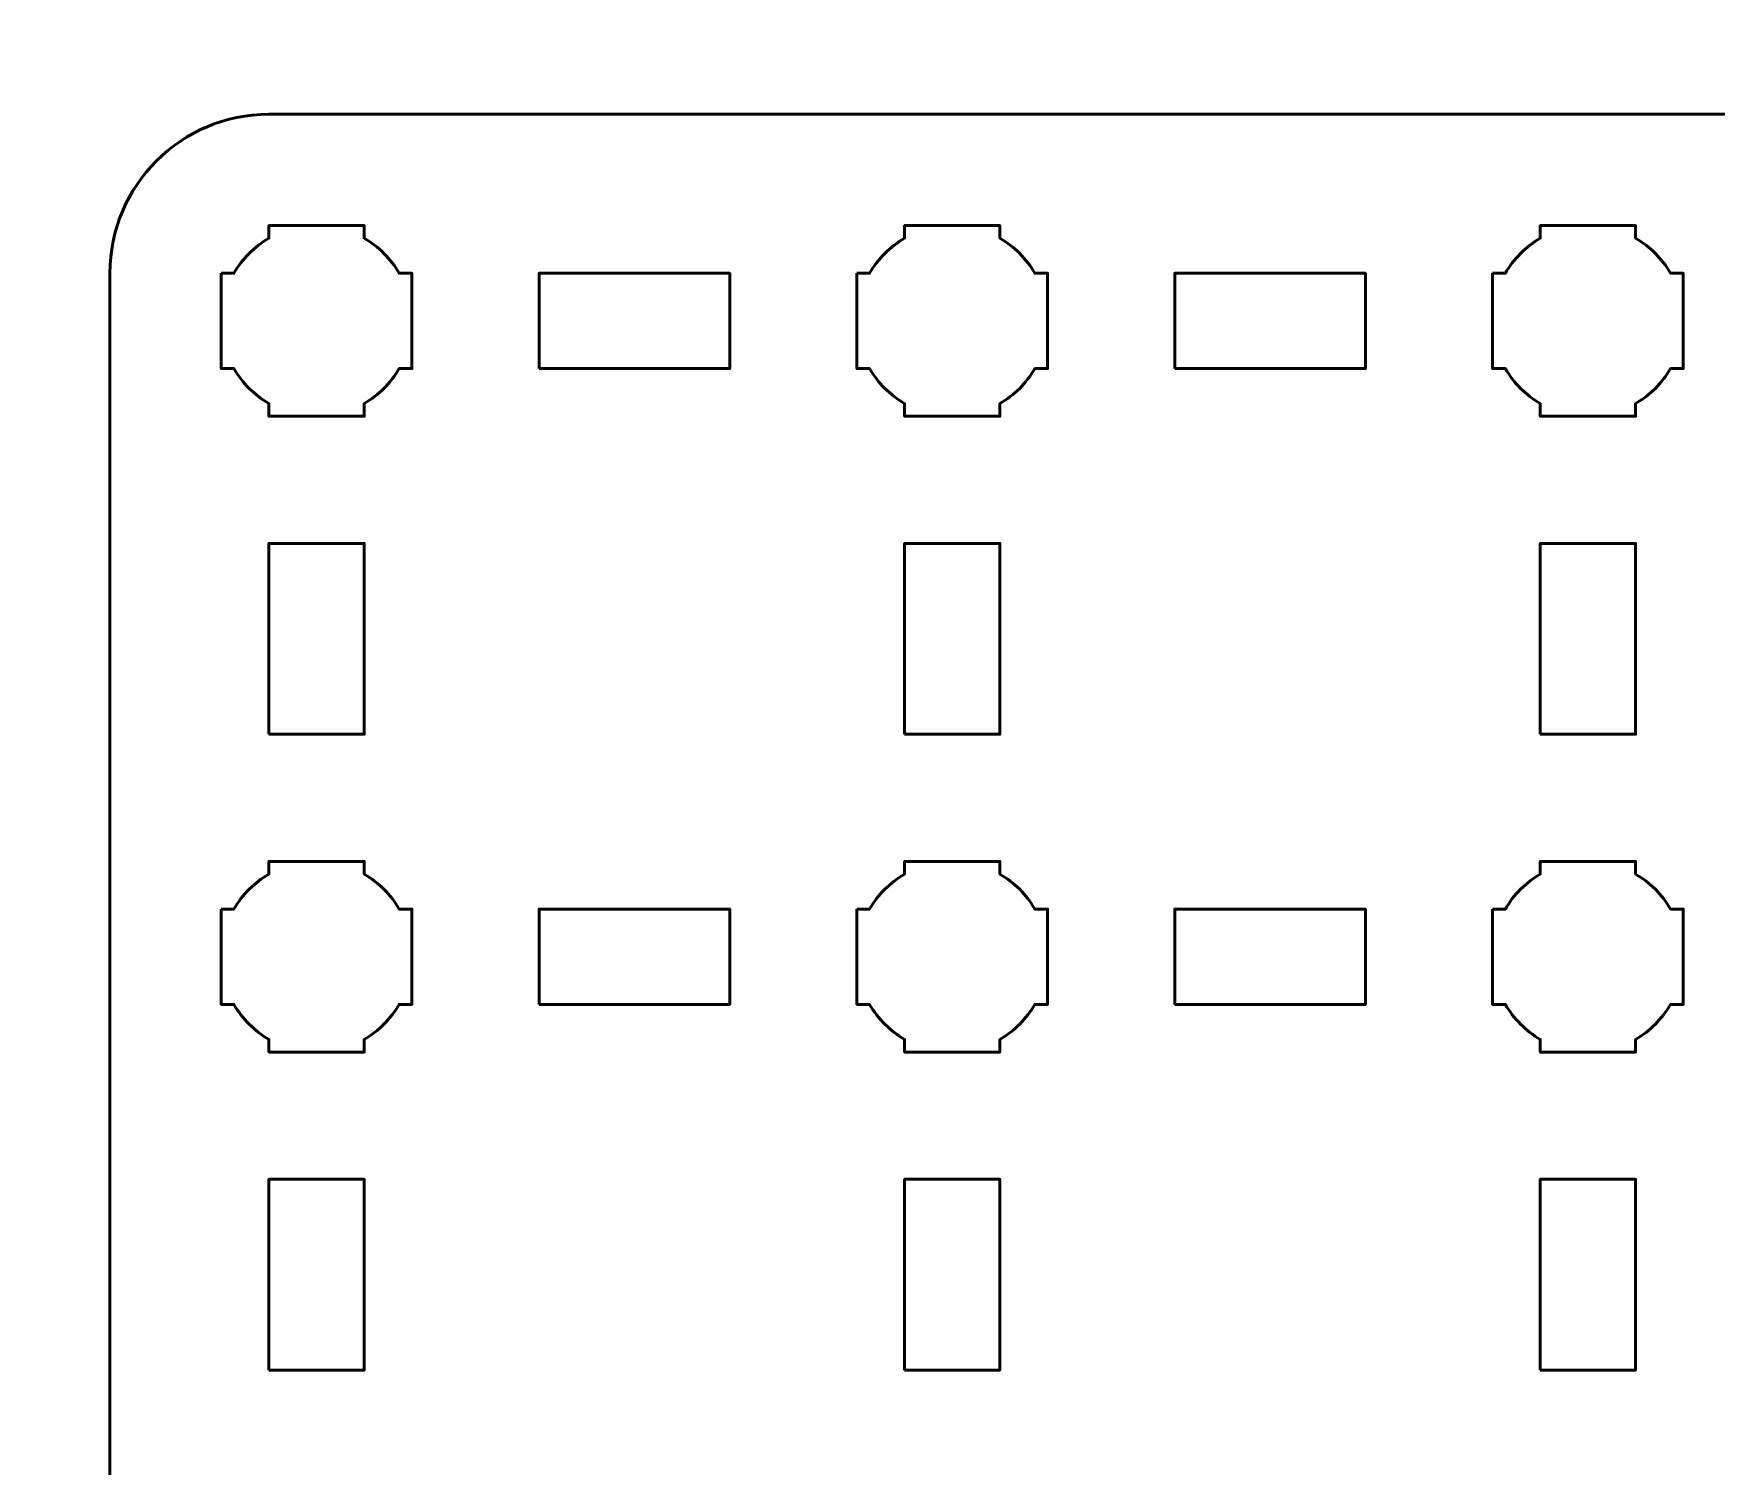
# Model space of a CAD drawing. Header units: centimetres. Extents: x -21 to 0, y -29.7 to 0.
# Drawn here: x -10.39 to -5.1, y -14.45 to -9.95 of the extents above; entities that cross this region are included whole.
import ezdxf

# ---------------------------------------------------------------- set-up
doc = ezdxf.new("R2010")
doc.units = ezdxf.units.CM
doc.header["$MEASUREMENT"] = 0
doc.layers.add('Layer 1', color=7, linetype='Continuous')

msp = doc.modelspace()

# ---------------------------------------------------------------- linework, layer by layer
at = {"layer": 'Layer 1', "lineweight": 53}
for points in [[(-8.8, -11), (-8.2, -11), (-8.2, -10.7), (-8.8, -10.7), (-8.8, -11)], [(-6.8, -11), (-6.2, -11), (-6.2, -10.7), (-6.8, -10.7), (-6.8, -11)], [(-9.65, -12.15), (-9.35, -12.15), (-9.35, -11.55), (-9.65, -11.55), (-9.65, -12.15)], [(-7.65, -12.15), (-7.35, -12.15), (-7.35, -11.55), (-7.65, -11.55), (-7.65, -12.15)], [(-5.65, -12.15), (-5.35, -12.15), (-5.35, -11.55), (-5.65, -11.55), (-5.65, -12.15)], [(-8.8, -13), (-8.2, -13), (-8.2, -12.7), (-8.8, -12.7), (-8.8, -13)], [(-6.8, -13), (-6.2, -13), (-6.2, -12.7), (-6.8, -12.7), (-6.8, -13)], [(-9.65, -14.15), (-9.35, -14.15), (-9.35, -13.55), (-9.65, -13.55), (-9.65, -14.15)], [(-7.65, -14.15), (-7.35, -14.15), (-7.35, -13.55), (-7.65, -13.55), (-7.65, -14.15)], [(-5.65, -14.15), (-5.35, -14.15), (-5.35, -13.55), (-5.65, -13.55), (-5.65, -14.15)]]:
    msp.add_lwpolyline(points, close=True, dxfattribs=at)
at = {"layer": 'Layer 1', "color": 1, "lineweight": 53}
msp.add_open_spline([(-21.00003, -29.19995), (-21.00003, -29.19995), (-21.00003, -5.89992), (-21.00003, -5.89992), (-21.00003, -5.89992), (-21.00003, -5.81709), (-20.93286, -5.74992), (-20.85003, -5.74992), (-20.85003, -5.74992), (-20.7672, -5.74992), (-20.70003, -5.68275), (-20.70003, -5.59992), (-20.70003, -5.59992), (-20.70003, -5.51709), (-20.7672, -5.44992), (-20.85003, -5.44992), (-20.85003, -5.44992), (-20.93286, -5.44992), (-21.00003, -5.38275), (-21.00003, -5.29992), (-21.00003, -5.29992), (-21.00003, -5.21709), (-20.93286, -5.14992), (-20.85003, -5.14992), (-20.85003, -5.14992), (-20.7672, -5.14992), (-20.70003, -5.08275), (-20.70003, -4.99992), (-20.70003, -4.99992), (-20.70003, -4.91709), (-20.7672, -4.84992), (-20.85003, -4.84992), (-20.85003, -4.84992), (-20.93286, -4.84992), (-21.00003, -4.78275), (-21.00003, -4.69992), (-21.00003, -4.69992), (-21.00003, -4.61709), (-20.93286, -4.54992), (-20.85003, -4.54992), (-20.85003, -4.54992), (-20.7672, -4.54992), (-20.70003, -4.48275), (-20.70003, -4.39992), (-20.70003, -4.39992), (-20.70003, -4.31709), (-20.7672, -4.24992), (-20.85003, -4.24992), (-20.85003, -4.24992), (-20.93286, -4.24992), (-21.00003, -4.18275), (-21.00003, -4.09992), (-21.00003, -4.09992), (-21.00003, -4.01709), (-20.93286, -3.94992), (-20.85003, -3.94992), (-20.85003, -3.94992), (-20.7672, -3.94992), (-20.70003, -3.88275), (-20.70003, -3.79992), (-20.70003, -3.79992), (-20.70003, -3.71709), (-20.7672, -3.64992), (-20.85003, -3.64992), (-20.85003, -3.64992), (-20.93286, -3.64992), (-21.00003, -3.58275), (-21.00003, -3.49992), (-21.00003, -3.49992), (-21.00003, -3.41709), (-20.93286, -3.34992), (-20.85003, -3.34992), (-20.85003, -3.34992), (-20.7672, -3.34992), (-20.70003, -3.28275), (-20.70003, -3.19992), (-20.70003, -3.19992), (-20.70003, -3.11709), (-20.7672, -3.04992), (-20.85003, -3.04992), (-20.85003, -3.04992), (-20.93286, -3.04992), (-21.00003, -2.98275), (-21.00003, -2.89992), (-21.00003, -2.89992), (-21.00003, -2.81709), (-20.93286, -2.74992), (-20.85003, -2.74992), (-20.85003, -2.74992), (-20.7672, -2.74992), (-20.70003, -2.68275), (-20.70003, -2.59992), (-20.70003, -2.59992), (-20.70003, -2.51709), (-20.7672, -2.44992), (-20.85003, -2.44992), (-20.85003, -2.44992), (-20.93286, -2.44992), (-21.00003, -2.38275), (-21.00003, -2.29992), (-21.00003, -2.29992), (-21.00003, -2.21709), (-20.93286, -2.14992), (-20.85003, -2.14992), (-20.85003, -2.14992), (-20.7672, -2.14992), (-20.70003, -2.08275), (-20.70003, -1.99992), (-20.70003, -1.99992), (-20.70003, -1.91709), (-20.7672, -1.84992), (-20.85003, -1.84992), (-20.85003, -1.84992), (-20.93286, -1.84992), (-21.00003, -1.78275), (-21.00003, -1.69992), (-21.00003, -1.69992), (-21.00003, -1.61709), (-20.93286, -1.54992), (-20.85003, -1.54992), (-20.85003, -1.54992), (-20.7672, -1.54992), (-20.70003, -1.48275), (-20.70003, -1.39992), (-20.70003, -1.39992), (-20.70003, -1.31709), (-20.7672, -1.24992), (-20.85003, -1.24992), (-20.85003, -1.24992), (-20.93286, -1.24992), (-21.00003, -1.18275), (-21.00003, -1.09992), (-21.00003, -1.09992), (-21.00003, -1.09992), (-21.00003, -0.49992), (-21.00003, -0.49992), (-21.00003, -0.49992), (-21.00003, -0.22295), (-20.77694, 0.00004), (-20.49994, 0.00004), (-20.49994, 0.00004), (-20.49994, 0.00004), (-0.50008, 0.00004), (-0.50008, 0.00004), (-0.50008, 0.00004), (-0.22294, 0.00004), (0.00002, -0.22295), (0.00002, -0.49992), (0.00002, -0.49992), (0.00002, -0.49992), (0.00002, -29.19995), (0.00002, -29.19995), (0.00002, -29.19995), (0.00002, -29.47695), (-0.22294, -29.70004), (-0.50008, -29.70004), (-0.50008, -29.70004), (-0.50008, -29.70004), (-20.49994, -29.70004), (-20.49994, -29.70004), (-20.49994, -29.70004), (-20.77694, -29.70004), (-21.00003, -29.47695), (-21.00003, -29.19995)], degree=3, knots=[0, 0, 0, 0, 0.0243902, 0.0243902, 0.0243902, 0.0243902, 0.0487805, 0.0487805, 0.0487805, 0.0487805, 0.0731707, 0.0731707, 0.0731707, 0.0731707, 0.097561, 0.097561, 0.097561, 0.097561, 0.1219512, 0.1219512, 0.1219512, 0.1219512, 0.1463415, 0.1463415, 0.1463415, 0.1463415, 0.1707317, 0.1707317, 0.1707317, 0.1707317, 0.195122, 0.195122, 0.195122, 0.195122, 0.2195122, 0.2195122, 0.2195122, 0.2195122, 0.2439024, 0.2439024, 0.2439024, 0.2439024, 0.2682927, 0.2682927, 0.2682927, 0.2682927, 0.2926829, 0.2926829, 0.2926829, 0.2926829, 0.3170732, 0.3170732, 0.3170732, 0.3170732, 0.3414634, 0.3414634, 0.3414634, 0.3414634, 0.3658537, 0.3658537, 0.3658537, 0.3658537, 0.3902439, 0.3902439, 0.3902439, 0.3902439, 0.4146341, 0.4146341, 0.4146341, 0.4146341, 0.4390244, 0.4390244, 0.4390244, 0.4390244, 0.4634146, 0.4634146, 0.4634146, 0.4634146, 0.4878049, 0.4878049, 0.4878049, 0.4878049, 0.5121951, 0.5121951, 0.5121951, 0.5121951, 0.5365854, 0.5365854, 0.5365854, 0.5365854, 0.5609756, 0.5609756, 0.5609756, 0.5609756, 0.5853659, 0.5853659, 0.5853659, 0.5853659, 0.6097561, 0.6097561, 0.6097561, 0.6097561, 0.6341463, 0.6341463, 0.6341463, 0.6341463, 0.6585366, 0.6585366, 0.6585366, 0.6585366, 0.6829268, 0.6829268, 0.6829268, 0.6829268, 0.7073171, 0.7073171, 0.7073171, 0.7073171, 0.7317073, 0.7317073, 0.7317073, 0.7317073, 0.7560976, 0.7560976, 0.7560976, 0.7560976, 0.7804878, 0.7804878, 0.7804878, 0.7804878, 0.804878, 0.804878, 0.804878, 0.804878, 0.8292683, 0.8292683, 0.8292683, 0.8292683, 0.8536585, 0.8536585, 0.8536585, 0.8536585, 0.8780488, 0.8780488, 0.8780488, 0.8780488, 0.902439, 0.902439, 0.902439, 0.902439, 0.9268293, 0.9268293, 0.9268293, 0.9268293, 0.9512195, 0.9512195, 0.9512195, 0.9512195, 0.9756098, 0.9756098, 0.9756098, 0.9756098, 1, 1, 1, 1], dxfattribs=at)
at = {"layer": 'Layer 1', "color": 3, "lineweight": 53}
msp.add_open_spline([(-10.15, -19), (-10.15, -19), (-10.15, -10.7), (-10.15, -10.7), (-10.15, -10.7), (-10.15, -10.42391), (-9.92609, -10.2), (-9.65, -10.2), (-9.65, -10.2), (-9.65, -10.2), (-1.35, -10.2), (-1.35, -10.2), (-1.35, -10.2), (-1.07391, -10.2), (-0.85, -10.42391), (-0.85, -10.7), (-0.85, -10.7), (-0.85, -10.7), (-0.85, -19), (-0.85, -19), (-0.85, -19), (-0.85, -19.27609), (-1.07391, -19.5), (-1.35, -19.5), (-1.35, -19.5), (-1.35, -19.5), (-9.65, -19.5), (-9.65, -19.5), (-9.65, -19.5), (-9.92609, -19.5), (-10.15, -19.27609), (-10.15, -19)], degree=3, knots=[0, 0, 0, 0, 0.125, 0.125, 0.125, 0.125, 0.25, 0.25, 0.25, 0.25, 0.375, 0.375, 0.375, 0.375, 0.5, 0.5, 0.5, 0.5, 0.625, 0.625, 0.625, 0.625, 0.75, 0.75, 0.75, 0.75, 0.875, 0.875, 0.875, 0.875, 1, 1, 1, 1], dxfattribs=at)
at = {"layer": 'Layer 1', "lineweight": 53}
for points in [[(-9.8, -10.7), (-9.8, -10.7), (-9.75985, -10.7), (-9.75985, -10.7), (-9.75985, -10.7), (-9.7335, -10.65447), (-9.69553, -10.6165), (-9.65, -10.59015), (-9.65, -10.59015), (-9.65, -10.59015), (-9.65, -10.55), (-9.65, -10.55), (-9.65, -10.55), (-9.65, -10.55), (-9.5, -10.55), (-9.5, -10.55), (-9.5, -10.55), (-9.5, -10.55), (-9.35, -10.55), (-9.35, -10.55), (-9.35, -10.55), (-9.35, -10.55), (-9.35, -10.59015), (-9.35, -10.59015), (-9.35, -10.59015), (-9.30447, -10.6165), (-9.2665, -10.65447), (-9.24015, -10.7), (-9.24015, -10.7), (-9.24015, -10.7), (-9.2, -10.7), (-9.2, -10.7), (-9.2, -10.7), (-9.2, -10.7), (-9.2, -10.85), (-9.2, -10.85), (-9.2, -10.85), (-9.2, -10.85), (-9.2, -11), (-9.2, -11), (-9.2, -11), (-9.2, -11), (-9.24015, -11), (-9.24015, -11), (-9.24015, -11), (-9.2665, -11.04553), (-9.30447, -11.0835), (-9.35, -11.10985), (-9.35, -11.10985), (-9.35, -11.10985), (-9.35, -11.15), (-9.35, -11.15), (-9.35, -11.15), (-9.35, -11.15), (-9.5, -11.15), (-9.5, -11.15), (-9.5, -11.15), (-9.5, -11.15), (-9.65, -11.15), (-9.65, -11.15), (-9.65, -11.15), (-9.65, -11.15), (-9.65, -11.10985), (-9.65, -11.10985), (-9.65, -11.10985), (-9.69553, -11.0835), (-9.7335, -11.04553), (-9.75985, -11), (-9.75985, -11), (-9.75985, -11), (-9.8, -11), (-9.8, -11), (-9.8, -11), (-9.8, -11), (-9.8, -10.85), (-9.8, -10.85), (-9.8, -10.85), (-9.8, -10.85), (-9.8, -10.7), (-9.8, -10.7)], [(-7.8, -10.7), (-7.8, -10.7), (-7.75985, -10.7), (-7.75985, -10.7), (-7.75985, -10.7), (-7.7335, -10.65447), (-7.69553, -10.6165), (-7.65, -10.59015), (-7.65, -10.59015), (-7.65, -10.59015), (-7.65, -10.55), (-7.65, -10.55), (-7.65, -10.55), (-7.65, -10.55), (-7.5, -10.55), (-7.5, -10.55), (-7.5, -10.55), (-7.5, -10.55), (-7.35, -10.55), (-7.35, -10.55), (-7.35, -10.55), (-7.35, -10.55), (-7.35, -10.59015), (-7.35, -10.59015), (-7.35, -10.59015), (-7.30447, -10.6165), (-7.2665, -10.65447), (-7.24015, -10.7), (-7.24015, -10.7), (-7.24015, -10.7), (-7.2, -10.7), (-7.2, -10.7), (-7.2, -10.7), (-7.2, -10.7), (-7.2, -10.85), (-7.2, -10.85), (-7.2, -10.85), (-7.2, -10.85), (-7.2, -11), (-7.2, -11), (-7.2, -11), (-7.2, -11), (-7.24015, -11), (-7.24015, -11), (-7.24015, -11), (-7.2665, -11.04553), (-7.30447, -11.0835), (-7.35, -11.10985), (-7.35, -11.10985), (-7.35, -11.10985), (-7.35, -11.15), (-7.35, -11.15), (-7.35, -11.15), (-7.35, -11.15), (-7.5, -11.15), (-7.5, -11.15), (-7.5, -11.15), (-7.5, -11.15), (-7.65, -11.15), (-7.65, -11.15), (-7.65, -11.15), (-7.65, -11.15), (-7.65, -11.10985), (-7.65, -11.10985), (-7.65, -11.10985), (-7.69553, -11.0835), (-7.7335, -11.04553), (-7.75985, -11), (-7.75985, -11), (-7.75985, -11), (-7.8, -11), (-7.8, -11), (-7.8, -11), (-7.8, -11), (-7.8, -10.85), (-7.8, -10.85), (-7.8, -10.85), (-7.8, -10.85), (-7.8, -10.7), (-7.8, -10.7)], [(-5.8, -10.7), (-5.8, -10.7), (-5.75985, -10.7), (-5.75985, -10.7), (-5.75985, -10.7), (-5.7335, -10.65447), (-5.69553, -10.6165), (-5.65, -10.59015), (-5.65, -10.59015), (-5.65, -10.59015), (-5.65, -10.55), (-5.65, -10.55), (-5.65, -10.55), (-5.65, -10.55), (-5.5, -10.55), (-5.5, -10.55), (-5.5, -10.55), (-5.5, -10.55), (-5.35, -10.55), (-5.35, -10.55), (-5.35, -10.55), (-5.35, -10.55), (-5.35, -10.59015), (-5.35, -10.59015), (-5.35, -10.59015), (-5.30447, -10.6165), (-5.2665, -10.65447), (-5.24015, -10.7), (-5.24015, -10.7), (-5.24015, -10.7), (-5.2, -10.7), (-5.2, -10.7), (-5.2, -10.7), (-5.2, -10.7), (-5.2, -10.85), (-5.2, -10.85), (-5.2, -10.85), (-5.2, -10.85), (-5.2, -11), (-5.2, -11), (-5.2, -11), (-5.2, -11), (-5.24015, -11), (-5.24015, -11), (-5.24015, -11), (-5.2665, -11.04553), (-5.30447, -11.0835), (-5.35, -11.10985), (-5.35, -11.10985), (-5.35, -11.10985), (-5.35, -11.15), (-5.35, -11.15), (-5.35, -11.15), (-5.35, -11.15), (-5.5, -11.15), (-5.5, -11.15), (-5.5, -11.15), (-5.5, -11.15), (-5.65, -11.15), (-5.65, -11.15), (-5.65, -11.15), (-5.65, -11.15), (-5.65, -11.10985), (-5.65, -11.10985), (-5.65, -11.10985), (-5.69553, -11.0835), (-5.7335, -11.04553), (-5.75985, -11), (-5.75985, -11), (-5.75985, -11), (-5.8, -11), (-5.8, -11), (-5.8, -11), (-5.8, -11), (-5.8, -10.85), (-5.8, -10.85), (-5.8, -10.85), (-5.8, -10.85), (-5.8, -10.7), (-5.8, -10.7)], [(-9.8, -12.7), (-9.8, -12.7), (-9.75985, -12.7), (-9.75985, -12.7), (-9.75985, -12.7), (-9.7335, -12.65447), (-9.69553, -12.6165), (-9.65, -12.59015), (-9.65, -12.59015), (-9.65, -12.59015), (-9.65, -12.55), (-9.65, -12.55), (-9.65, -12.55), (-9.65, -12.55), (-9.5, -12.55), (-9.5, -12.55), (-9.5, -12.55), (-9.5, -12.55), (-9.35, -12.55), (-9.35, -12.55), (-9.35, -12.55), (-9.35, -12.55), (-9.35, -12.59015), (-9.35, -12.59015), (-9.35, -12.59015), (-9.30447, -12.6165), (-9.2665, -12.65447), (-9.24015, -12.7), (-9.24015, -12.7), (-9.24015, -12.7), (-9.2, -12.7), (-9.2, -12.7), (-9.2, -12.7), (-9.2, -12.7), (-9.2, -12.85), (-9.2, -12.85), (-9.2, -12.85), (-9.2, -12.85), (-9.2, -13), (-9.2, -13), (-9.2, -13), (-9.2, -13), (-9.24015, -13), (-9.24015, -13), (-9.24015, -13), (-9.2665, -13.04553), (-9.30447, -13.0835), (-9.35, -13.10985), (-9.35, -13.10985), (-9.35, -13.10985), (-9.35, -13.15), (-9.35, -13.15), (-9.35, -13.15), (-9.35, -13.15), (-9.5, -13.15), (-9.5, -13.15), (-9.5, -13.15), (-9.5, -13.15), (-9.65, -13.15), (-9.65, -13.15), (-9.65, -13.15), (-9.65, -13.15), (-9.65, -13.10985), (-9.65, -13.10985), (-9.65, -13.10985), (-9.69553, -13.0835), (-9.7335, -13.04553), (-9.75985, -13), (-9.75985, -13), (-9.75985, -13), (-9.8, -13), (-9.8, -13), (-9.8, -13), (-9.8, -13), (-9.8, -12.85), (-9.8, -12.85), (-9.8, -12.85), (-9.8, -12.85), (-9.8, -12.7), (-9.8, -12.7)], [(-7.8, -12.7), (-7.8, -12.7), (-7.75985, -12.7), (-7.75985, -12.7), (-7.75985, -12.7), (-7.7335, -12.65447), (-7.69553, -12.6165), (-7.65, -12.59015), (-7.65, -12.59015), (-7.65, -12.59015), (-7.65, -12.55), (-7.65, -12.55), (-7.65, -12.55), (-7.65, -12.55), (-7.5, -12.55), (-7.5, -12.55), (-7.5, -12.55), (-7.5, -12.55), (-7.35, -12.55), (-7.35, -12.55), (-7.35, -12.55), (-7.35, -12.55), (-7.35, -12.59015), (-7.35, -12.59015), (-7.35, -12.59015), (-7.30447, -12.6165), (-7.2665, -12.65447), (-7.24015, -12.7), (-7.24015, -12.7), (-7.24015, -12.7), (-7.2, -12.7), (-7.2, -12.7), (-7.2, -12.7), (-7.2, -12.7), (-7.2, -12.85), (-7.2, -12.85), (-7.2, -12.85), (-7.2, -12.85), (-7.2, -13), (-7.2, -13), (-7.2, -13), (-7.2, -13), (-7.24015, -13), (-7.24015, -13), (-7.24015, -13), (-7.2665, -13.04553), (-7.30447, -13.0835), (-7.35, -13.10985), (-7.35, -13.10985), (-7.35, -13.10985), (-7.35, -13.15), (-7.35, -13.15), (-7.35, -13.15), (-7.35, -13.15), (-7.5, -13.15), (-7.5, -13.15), (-7.5, -13.15), (-7.5, -13.15), (-7.65, -13.15), (-7.65, -13.15), (-7.65, -13.15), (-7.65, -13.15), (-7.65, -13.10985), (-7.65, -13.10985), (-7.65, -13.10985), (-7.69553, -13.0835), (-7.7335, -13.04553), (-7.75985, -13), (-7.75985, -13), (-7.75985, -13), (-7.8, -13), (-7.8, -13), (-7.8, -13), (-7.8, -13), (-7.8, -12.85), (-7.8, -12.85), (-7.8, -12.85), (-7.8, -12.85), (-7.8, -12.7), (-7.8, -12.7)], [(-5.8, -12.7), (-5.8, -12.7), (-5.75985, -12.7), (-5.75985, -12.7), (-5.75985, -12.7), (-5.7335, -12.65447), (-5.69553, -12.6165), (-5.65, -12.59015), (-5.65, -12.59015), (-5.65, -12.59015), (-5.65, -12.55), (-5.65, -12.55), (-5.65, -12.55), (-5.65, -12.55), (-5.5, -12.55), (-5.5, -12.55), (-5.5, -12.55), (-5.5, -12.55), (-5.35, -12.55), (-5.35, -12.55), (-5.35, -12.55), (-5.35, -12.55), (-5.35, -12.59015), (-5.35, -12.59015), (-5.35, -12.59015), (-5.30447, -12.6165), (-5.2665, -12.65447), (-5.24015, -12.7), (-5.24015, -12.7), (-5.24015, -12.7), (-5.2, -12.7), (-5.2, -12.7), (-5.2, -12.7), (-5.2, -12.7), (-5.2, -12.85), (-5.2, -12.85), (-5.2, -12.85), (-5.2, -12.85), (-5.2, -13), (-5.2, -13), (-5.2, -13), (-5.2, -13), (-5.24015, -13), (-5.24015, -13), (-5.24015, -13), (-5.2665, -13.04553), (-5.30447, -13.0835), (-5.35, -13.10985), (-5.35, -13.10985), (-5.35, -13.10985), (-5.35, -13.15), (-5.35, -13.15), (-5.35, -13.15), (-5.35, -13.15), (-5.5, -13.15), (-5.5, -13.15), (-5.5, -13.15), (-5.5, -13.15), (-5.65, -13.15), (-5.65, -13.15), (-5.65, -13.15), (-5.65, -13.15), (-5.65, -13.10985), (-5.65, -13.10985), (-5.65, -13.10985), (-5.69553, -13.0835), (-5.7335, -13.04553), (-5.75985, -13), (-5.75985, -13), (-5.75985, -13), (-5.8, -13), (-5.8, -13), (-5.8, -13), (-5.8, -13), (-5.8, -12.85), (-5.8, -12.85), (-5.8, -12.85), (-5.8, -12.85), (-5.8, -12.7), (-5.8, -12.7)]]:
    msp.add_open_spline(points, degree=3, knots=[0, 0, 0, 0, 0.05, 0.05, 0.05, 0.05, 0.1, 0.1, 0.1, 0.1, 0.15, 0.15, 0.15, 0.15, 0.2, 0.2, 0.2, 0.2, 0.25, 0.25, 0.25, 0.25, 0.3, 0.3, 0.3, 0.3, 0.35, 0.35, 0.35, 0.35, 0.4, 0.4, 0.4, 0.4, 0.45, 0.45, 0.45, 0.45, 0.5, 0.5, 0.5, 0.5, 0.55, 0.55, 0.55, 0.55, 0.6, 0.6, 0.6, 0.6, 0.65, 0.65, 0.65, 0.65, 0.7, 0.7, 0.7, 0.7, 0.75, 0.75, 0.75, 0.75, 0.8, 0.8, 0.8, 0.8, 0.85, 0.85, 0.85, 0.85, 0.9, 0.9, 0.9, 0.9, 0.95, 0.95, 0.95, 0.95, 1, 1, 1, 1], dxfattribs=at)

doc.saveas('drawing.dxf')
